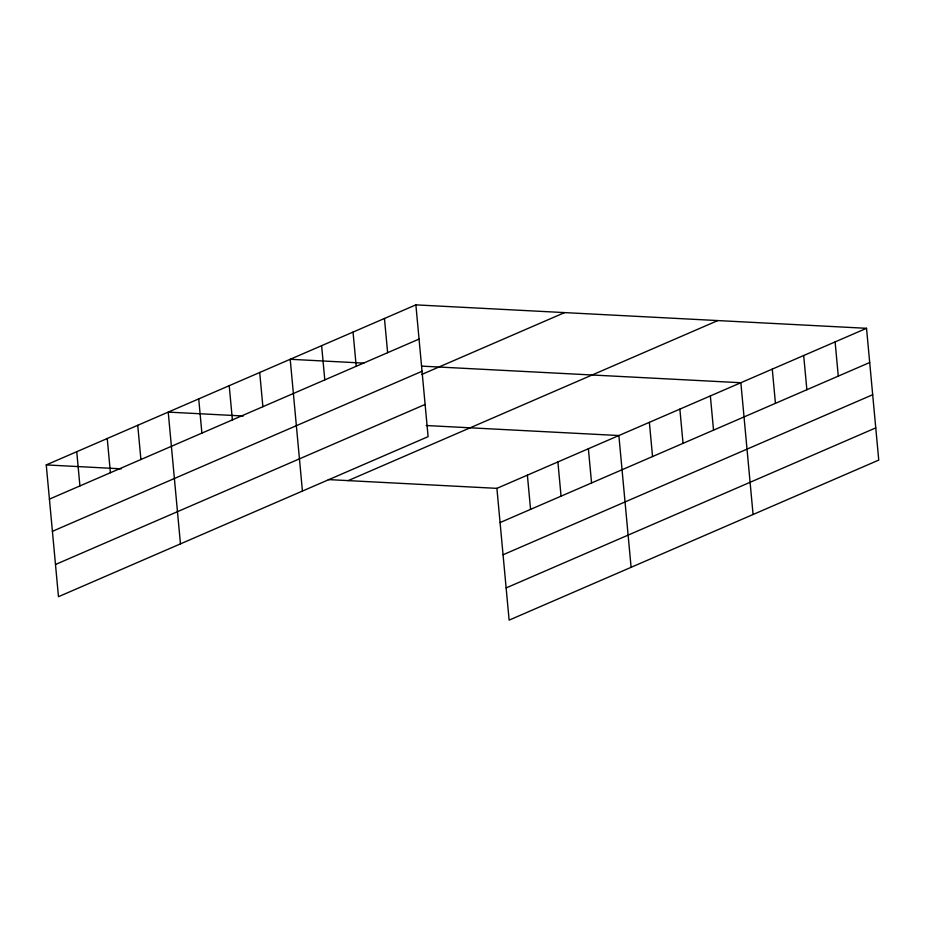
<?xml version="1.0" encoding="UTF-8"?>
<svg xmlns="http://www.w3.org/2000/svg" width="925" height="925" viewBox="0 0 925 925"><rect width="100%" height="100%" fill="white"/><g stroke="black" fill="none" stroke-linecap="round" stroke-linejoin="round"><path stroke-width="1.39" d="M415.88 304.868L428.102 436.646L58.472 596.694L46.25 464.917L415.88 304.868L866.528 328.306L878.75 460.083L509.12 620.132L496.898 488.354L866.528 328.306M49.418 499.13L419.048 339.082M52.413 531.32L422.043 371.272M421.684 374.486L564.597 312.604M55.488 564.493L425.118 404.445M348.182 480.618L717.812 320.57M500.078 522.567L869.697 362.519M503.061 554.769L872.691 394.721M506.137 587.93L875.767 427.882M363.849 363.12L290.207 359.282L302.429 491.059M421.927 366.138L740.856 382.73L753.077 514.497M243.287 416.007L168.223 412.099L180.456 543.877M426.182 425.523L618.871 435.536L631.104 567.314M46.25 464.917L121.314 468.825M328.317 479.589L496.898 488.354M835.113 341.915L838.281 376.128M803.686 355.524L806.866 389.726M772.271 369.121L775.439 403.335M710.354 395.935L713.533 430.137M679.863 409.139L683.043 443.341M649.373 422.343L652.541 456.545M588.381 448.741L591.561 482.954M557.891 461.945L561.059 496.158M527.389 475.149L530.568 509.363M384.453 318.478L387.633 352.691M353.038 332.075L356.217 366.288M321.623 345.684L324.791 379.897M259.705 372.486L262.885 406.699M229.215 385.69L232.395 419.904M198.725 398.895L201.893 433.108M137.733 425.303L140.912 459.517M107.242 438.508L110.41 472.721M76.74 451.712L79.92 485.926"/></g></svg>
